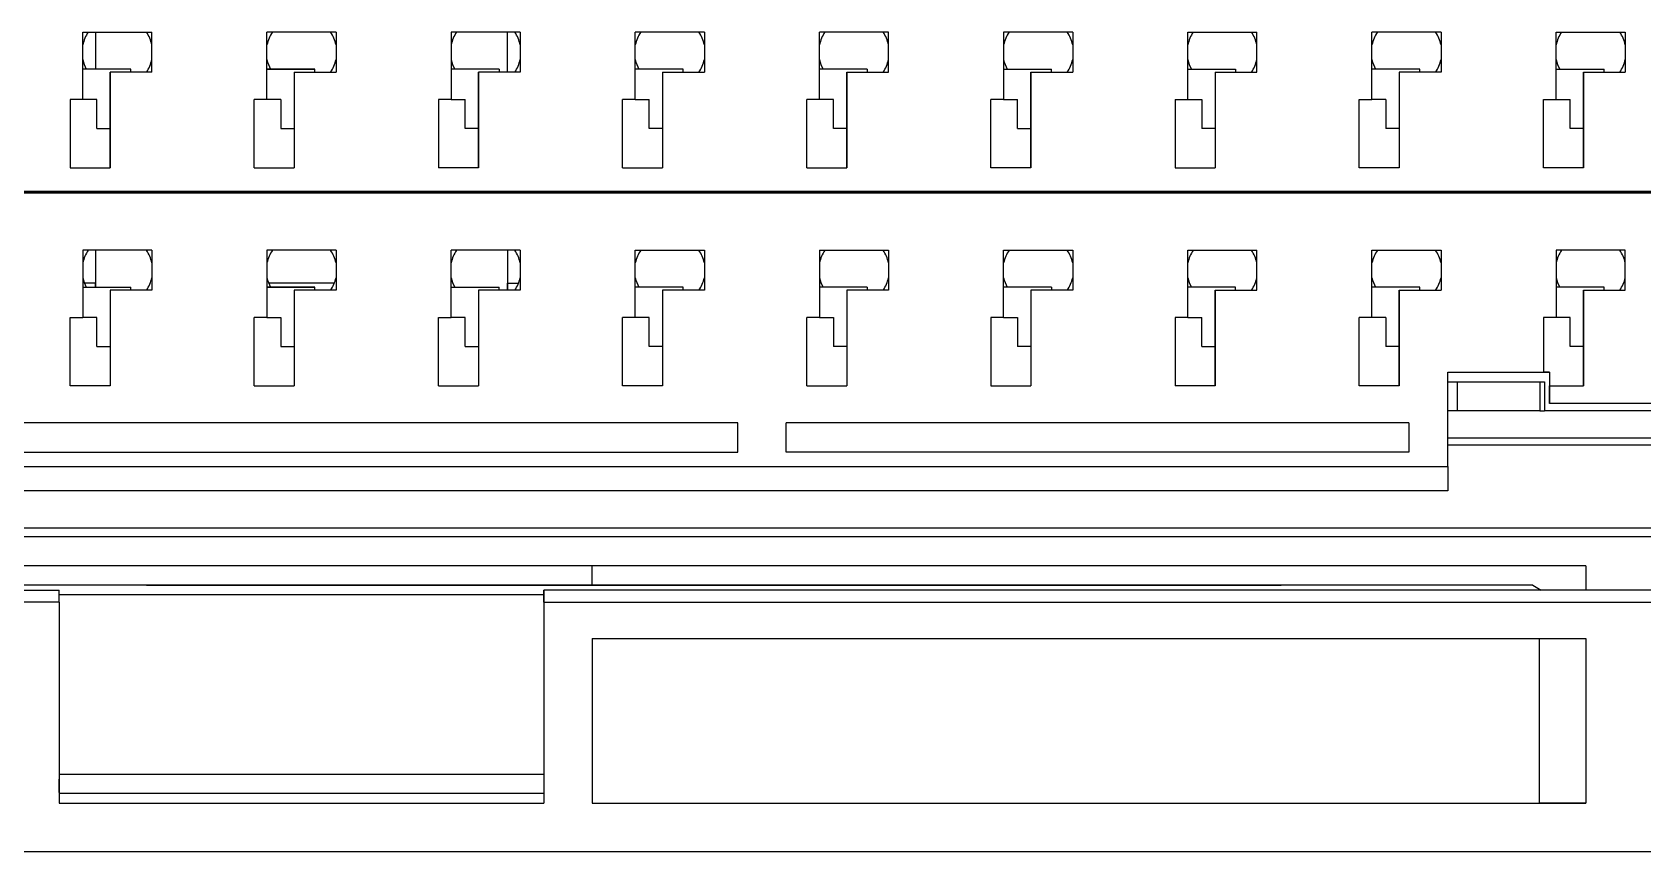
# Model space of a CAD drawing. Header units: inches. Extents: x 47316 to 59086, y 3141 to 11743.
# Drawn here: x 54295.46 to 54331.29, y 9520.51 to 9538.75 of the extents above; entities that cross this region are included whole.
import ezdxf

# ---------------------------------------------------------------- set-up
doc = ezdxf.new("R2010")
doc.units = ezdxf.units.IN
doc.header["$MEASUREMENT"] = 0

msp = doc.modelspace()

# ---------------------------------------------------------------- linework, layer by layer
at = {"linetype": 'ByBlock', "lineweight": -3, "ltscale": 0.035625}
for p, q in [((54296.586, 9538.749), (54298.122, 9538.749)), ((54306.317, 9538.749), (54304.781, 9538.749)), ((54310.415, 9538.749), (54308.878, 9538.749)), ((54314.512, 9538.749), (54312.976, 9538.749)), ((54318.61, 9538.749), (54317.073, 9538.749)), ((54326.805, 9538.749), (54325.268, 9538.749)), ((54329.365, 9538.749), (54330.902, 9538.749)), ((54298.122, 9533.897), (54296.586, 9533.897)), ((54306.317, 9533.897), (54304.781, 9533.897)), ((54308.878, 9533.897), (54310.415, 9533.897)), ((54312.976, 9533.897), (54314.512, 9533.897)), ((54317.073, 9533.897), (54318.61, 9533.897)), ((54325.268, 9533.897), (54326.805, 9533.897)), ((54330.902, 9533.897), (54329.365, 9533.897))]:
    msp.add_line(p, q, dxfattribs=at)
at = {"linetype": 'ByBlock', "lineweight": -3, "ltscale": 0.034688}
for p, q in [((54296.586, 9537.253), (54296.586, 9538.749)), ((54300.683, 9537.253), (54300.683, 9538.749)), ((54304.781, 9538.749), (54304.781, 9537.253)), ((54308.878, 9537.253), (54308.878, 9538.749)), ((54312.976, 9537.253), (54312.976, 9538.749)), ((54317.073, 9538.749), (54317.073, 9537.253)), ((54321.171, 9537.253), (54321.171, 9538.749)), ((54325.268, 9537.253), (54325.268, 9538.749)), ((54329.365, 9537.253), (54329.365, 9538.749)), ((54296.586, 9533.897), (54296.586, 9532.4)), ((54300.683, 9533.897), (54300.683, 9532.4)), ((54304.781, 9532.4), (54304.781, 9533.897)), ((54308.878, 9532.4), (54308.878, 9533.897)), ((54312.976, 9533.897), (54312.976, 9532.4)), ((54317.073, 9532.4), (54317.073, 9533.897)), ((54321.171, 9532.4), (54321.171, 9533.897)), ((54325.268, 9532.4), (54325.268, 9533.897)), ((54329.365, 9533.897), (54329.365, 9532.4))]:
    msp.add_line(p, q, dxfattribs=at)
at = {"linetype": 'ByBlock', "lineweight": -3, "ltscale": 0.019063}
msp.add_line((54296.869, 9538.749), (54296.869, 9537.927), dxfattribs=at)
at = {"linetype": 'ByBlock', "lineweight": -3, "ltscale": 0.020625}
for p, q in [((54298.122, 9537.859), (54298.122, 9538.749)), ((54302.22, 9538.749), (54302.22, 9537.859)), ((54306.034, 9537.859), (54306.034, 9538.749)), ((54306.317, 9538.749), (54306.317, 9537.859)), ((54310.415, 9538.749), (54310.415, 9537.859)), ((54314.512, 9537.859), (54314.512, 9538.749)), ((54318.61, 9538.749), (54318.61, 9537.859)), ((54322.707, 9537.859), (54322.707, 9538.749)), ((54326.805, 9538.749), (54326.805, 9537.859)), ((54330.902, 9538.749), (54330.902, 9537.859)), ((54296.303, 9535.73), (54297.192, 9535.73)), ((54305.387, 9535.73), (54304.498, 9535.73)), ((54308.595, 9535.73), (54309.485, 9535.73)), ((54312.693, 9535.73), (54313.582, 9535.73)), ((54317.68, 9535.73), (54316.79, 9535.73)), ((54325.875, 9535.73), (54324.985, 9535.73)), ((54329.972, 9535.73), (54329.082, 9535.73)), ((54298.122, 9533.897), (54298.122, 9533.007)), ((54302.22, 9533.897), (54302.22, 9533.007)), ((54306.034, 9533.897), (54306.034, 9533.007)), ((54306.317, 9533.897), (54306.317, 9533.007)), ((54310.415, 9533.897), (54310.415, 9533.007)), ((54314.512, 9533.897), (54314.512, 9533.007)), ((54318.61, 9533.897), (54318.61, 9533.007)), ((54322.707, 9533.007), (54322.707, 9533.897)), ((54326.805, 9533.897), (54326.805, 9533.007)), ((54330.902, 9533.007), (54330.902, 9533.897)), ((54297.192, 9530.877), (54296.303, 9530.877)), ((54304.498, 9530.877), (54305.387, 9530.877)), ((54309.485, 9530.877), (54308.595, 9530.877)), ((54312.693, 9530.877), (54313.582, 9530.877)), ((54316.79, 9530.877), (54317.68, 9530.877)), ((54325.875, 9530.877), (54324.985, 9530.877))]:
    msp.add_line(p, q, dxfattribs=at)
at = {"linetype": 'ByBlock', "lineweight": -3, "ltscale": 0.035626}
for p, q in [((54302.22, 9538.749), (54300.683, 9538.749)), ((54321.171, 9538.749), (54322.707, 9538.749)), ((54302.22, 9533.897), (54300.683, 9533.897)), ((54321.171, 9533.897), (54322.707, 9533.897))]:
    msp.add_line(p, q, dxfattribs=at)
at = {"linetype": 'ByBlock', "lineweight": -3, "ltscale": 0.024687}
for p, q in [((54297.651, 9537.927), (54296.586, 9537.927)), ((54301.748, 9537.927), (54300.683, 9537.927)), ((54305.846, 9537.927), (54304.781, 9537.927)), ((54309.943, 9537.927), (54308.878, 9537.927)), ((54314.04, 9537.927), (54312.976, 9537.927)), ((54317.073, 9537.927), (54318.138, 9537.927)), ((54326.333, 9537.927), (54325.268, 9537.927)), ((54329.365, 9537.927), (54330.43, 9537.927)), ((54296.586, 9533.074), (54297.651, 9533.074)), ((54301.748, 9533.074), (54300.683, 9533.074)), ((54304.781, 9533.074), (54305.846, 9533.074)), ((54309.943, 9533.074), (54308.878, 9533.074)), ((54314.04, 9533.074), (54312.976, 9533.074)), ((54318.138, 9533.074), (54317.073, 9533.074)), ((54326.333, 9533.074), (54325.268, 9533.074)), ((54330.43, 9533.074), (54329.365, 9533.074))]:
    msp.add_line(p, q, dxfattribs=at)
at = {"linetype": 'ByBlock', "lineweight": -3, "ltscale": 0.049375}
for p, q in [((54297.192, 9535.73), (54297.192, 9537.859)), ((54301.29, 9537.859), (54301.29, 9535.73)), ((54305.387, 9535.73), (54305.387, 9537.859)), ((54309.485, 9537.859), (54309.485, 9535.73)), ((54313.582, 9535.73), (54313.582, 9537.859)), ((54317.68, 9535.73), (54317.68, 9537.859)), ((54321.777, 9537.859), (54321.777, 9535.73)), ((54325.875, 9537.859), (54325.875, 9535.73)), ((54329.972, 9535.73), (54329.972, 9537.859)), ((54297.192, 9533.007), (54297.192, 9530.877)), ((54301.29, 9533.007), (54301.29, 9530.877)), ((54305.387, 9533.007), (54305.387, 9530.877)), ((54309.485, 9533.007), (54309.485, 9530.877)), ((54313.582, 9533.007), (54313.582, 9530.877)), ((54317.68, 9533.007), (54317.68, 9530.877)), ((54321.777, 9530.877), (54321.777, 9533.007)), ((54325.875, 9530.877), (54325.875, 9533.007)), ((54329.972, 9530.877), (54329.972, 9533.007))]:
    msp.add_line(p, q, dxfattribs=at)
at = {"linetype": 'ByBlock', "lineweight": -3, "ltscale": 0.014063}
for p, q in [((54297.192, 9537.859), (54297.192, 9537.253)), ((54301.29, 9537.859), (54301.29, 9537.253)), ((54305.387, 9537.859), (54305.387, 9537.253)), ((54309.485, 9537.859), (54309.485, 9537.253)), ((54313.582, 9537.859), (54313.582, 9537.253)), ((54317.68, 9537.859), (54317.68, 9537.253)), ((54321.777, 9537.859), (54321.777, 9537.253)), ((54325.875, 9537.859), (54325.875, 9537.253)), ((54329.972, 9537.859), (54329.972, 9537.253)), ((54297.192, 9533.007), (54297.192, 9532.4)), ((54301.29, 9533.007), (54301.29, 9532.4)), ((54305.387, 9533.007), (54305.387, 9532.4)), ((54309.485, 9533.007), (54309.485, 9532.4)), ((54313.582, 9533.007), (54313.582, 9532.4)), ((54317.68, 9533.007), (54317.68, 9532.4)), ((54321.777, 9533.007), (54321.777, 9532.4)), ((54325.875, 9533.007), (54325.875, 9532.4)), ((54329.972, 9533.007), (54329.972, 9532.4))]:
    msp.add_line(p, q, dxfattribs=at)
at = {"linetype": 'ByBlock', "lineweight": -3, "ltscale": 0.021562}
for p, q in [((54298.122, 9537.859), (54297.192, 9537.859)), ((54306.317, 9537.859), (54305.387, 9537.859)), ((54309.485, 9537.859), (54310.415, 9537.859)), ((54313.582, 9537.859), (54314.512, 9537.859)), ((54317.68, 9537.859), (54318.61, 9537.859)), ((54326.805, 9537.859), (54325.875, 9537.859)), ((54329.972, 9537.859), (54330.902, 9537.859)), ((54298.122, 9533.007), (54297.192, 9533.007)), ((54306.317, 9533.007), (54305.387, 9533.007)), ((54310.415, 9533.007), (54309.485, 9533.007)), ((54314.512, 9533.007), (54313.582, 9533.007)), ((54318.61, 9533.007), (54317.68, 9533.007)), ((54325.875, 9533.007), (54326.805, 9533.007)), ((54329.972, 9533.007), (54330.902, 9533.007))]:
    msp.add_line(p, q, dxfattribs=at)
at = {"linetype": 'ByBlock', "lineweight": -3, "ltscale": 0.001563}
for p, q in [((54297.651, 9537.859), (54297.651, 9537.927)), ((54301.748, 9537.859), (54301.748, 9537.927)), ((54305.846, 9537.927), (54305.846, 9537.859)), ((54309.943, 9537.859), (54309.943, 9537.927)), ((54314.04, 9537.927), (54314.04, 9537.859)), ((54318.138, 9537.859), (54318.138, 9537.927)), ((54322.235, 9537.927), (54322.235, 9537.859)), ((54326.333, 9537.859), (54326.333, 9537.927)), ((54330.43, 9537.859), (54330.43, 9537.927)), ((54297.651, 9533.007), (54297.651, 9533.074)), ((54301.748, 9533.007), (54301.748, 9533.074)), ((54305.846, 9533.007), (54305.846, 9533.074)), ((54309.943, 9533.007), (54309.943, 9533.074)), ((54314.04, 9533.074), (54314.04, 9533.007)), ((54318.138, 9533.074), (54318.138, 9533.007)), ((54322.235, 9533.007), (54322.235, 9533.074)), ((54326.333, 9533.007), (54326.333, 9533.074)), ((54330.43, 9533.007), (54330.43, 9533.074))]:
    msp.add_line(p, q, dxfattribs=at)
at = {"linetype": 'ByBlock', "lineweight": -3, "ltscale": 0.024689}
for p, q in [((54300.683, 9537.927), (54301.748, 9537.927)), ((54321.171, 9537.927), (54322.235, 9537.927)), ((54300.683, 9533.074), (54301.748, 9533.074)), ((54322.235, 9533.074), (54321.171, 9533.074))]:
    msp.add_line(p, q, dxfattribs=at)
at = {"linetype": 'ByBlock', "lineweight": -3, "ltscale": 0.021564}
for p, q in [((54301.29, 9537.859), (54302.22, 9537.859)), ((54321.777, 9537.859), (54322.707, 9537.859)), ((54302.22, 9533.007), (54301.29, 9533.007)), ((54321.777, 9533.007), (54322.707, 9533.007))]:
    msp.add_line(p, q, dxfattribs=at)
at = {"linetype": 'ByBlock', "lineweight": -3, "ltscale": 0.006563}
for p, q in [((54296.586, 9537.253), (54296.303, 9537.253)), ((54304.781, 9537.253), (54304.498, 9537.253)), ((54308.878, 9537.253), (54308.595, 9537.253)), ((54312.976, 9537.253), (54312.693, 9537.253)), ((54317.073, 9537.253), (54316.79, 9537.253)), ((54324.985, 9537.253), (54325.268, 9537.253)), ((54329.082, 9537.253), (54329.365, 9537.253)), ((54296.303, 9532.4), (54296.586, 9532.4)), ((54304.498, 9532.4), (54304.781, 9532.4)), ((54308.878, 9532.4), (54308.595, 9532.4)), ((54312.976, 9532.4), (54312.693, 9532.4)), ((54317.073, 9532.4), (54316.79, 9532.4)), ((54325.268, 9532.4), (54324.985, 9532.4)), ((54329.365, 9532.4), (54329.082, 9532.4))]:
    msp.add_line(p, q, dxfattribs=at)
at = {"linetype": 'ByBlock', "lineweight": -3, "ltscale": 0.035313}
for p, q in [((54296.303, 9537.253), (54296.303, 9535.73)), ((54297.192, 9537.253), (54297.192, 9535.73)), ((54300.4, 9535.73), (54300.4, 9537.253)), ((54301.29, 9537.253), (54301.29, 9535.73)), ((54304.498, 9537.253), (54304.498, 9535.73)), ((54305.387, 9537.253), (54305.387, 9535.73)), ((54308.595, 9535.73), (54308.595, 9537.253)), ((54309.485, 9537.253), (54309.485, 9535.73)), ((54312.693, 9535.73), (54312.693, 9537.253)), ((54313.582, 9537.253), (54313.582, 9535.73)), ((54316.79, 9535.73), (54316.79, 9537.253)), ((54317.68, 9537.253), (54317.68, 9535.73)), ((54320.888, 9537.253), (54320.888, 9535.73)), ((54321.777, 9537.253), (54321.777, 9535.73)), ((54324.985, 9535.73), (54324.985, 9537.253)), ((54325.875, 9537.253), (54325.875, 9535.73)), ((54329.082, 9535.73), (54329.082, 9537.253)), ((54329.972, 9537.253), (54329.972, 9535.73)), ((54296.303, 9530.877), (54296.303, 9532.4)), ((54297.192, 9532.4), (54297.192, 9530.877)), ((54300.4, 9530.877), (54300.4, 9532.4)), ((54301.29, 9532.4), (54301.29, 9530.877)), ((54304.498, 9530.877), (54304.498, 9532.4)), ((54305.387, 9532.4), (54305.387, 9530.877)), ((54308.595, 9530.877), (54308.595, 9532.4)), ((54309.485, 9532.4), (54309.485, 9530.877)), ((54312.693, 9530.877), (54312.693, 9532.4)), ((54313.582, 9532.4), (54313.582, 9530.877)), ((54316.79, 9532.4), (54316.79, 9530.877)), ((54317.68, 9532.4), (54317.68, 9530.877)), ((54320.888, 9532.4), (54320.888, 9530.877)), ((54321.777, 9532.4), (54321.777, 9530.877)), ((54324.985, 9530.877), (54324.985, 9532.4)), ((54325.875, 9532.4), (54325.875, 9530.877)), ((54329.972, 9532.4), (54329.972, 9530.877))]:
    msp.add_line(p, q, dxfattribs=at)
at = {"linetype": 'ByBlock', "lineweight": -3, "ltscale": 0.007188}
for p, q in [((54296.896, 9537.253), (54296.586, 9537.253)), ((54300.993, 9537.253), (54300.683, 9537.253)), ((54317.073, 9537.253), (54317.383, 9537.253)), ((54321.171, 9537.253), (54321.481, 9537.253)), ((54296.896, 9532.4), (54296.586, 9532.4)), ((54300.683, 9532.4), (54300.993, 9532.4)), ((54317.073, 9532.4), (54317.383, 9532.4)), ((54321.171, 9532.4), (54321.481, 9532.4)), ((54329.217, 9531.187), (54329.217, 9530.877))]:
    msp.add_line(p, q, dxfattribs=at)
at = {"linetype": 'ByBlock', "lineweight": -3, "ltscale": 0.015}
for p, q in [((54296.896, 9536.606), (54296.896, 9537.253)), ((54300.993, 9537.253), (54300.993, 9536.606)), ((54305.091, 9536.606), (54305.091, 9537.253)), ((54309.188, 9536.606), (54309.188, 9537.253)), ((54313.286, 9536.606), (54313.286, 9537.253)), ((54317.383, 9536.606), (54317.383, 9537.253)), ((54321.481, 9537.253), (54321.481, 9536.606)), ((54325.578, 9537.253), (54325.578, 9536.606)), ((54329.675, 9536.606), (54329.675, 9537.253)), ((54296.896, 9531.754), (54296.896, 9532.4)), ((54300.993, 9532.4), (54300.993, 9531.754)), ((54305.091, 9531.754), (54305.091, 9532.4)), ((54309.188, 9531.754), (54309.188, 9532.4)), ((54313.286, 9532.4), (54313.286, 9531.754)), ((54317.383, 9532.4), (54317.383, 9531.754)), ((54321.481, 9531.754), (54321.481, 9532.4)), ((54325.578, 9532.4), (54325.578, 9531.754)), ((54329.675, 9531.754), (54329.675, 9532.4)), ((54327.168, 9530.325), (54327.168, 9530.972)), ((54329.002, 9530.972), (54329.002, 9530.325)), ((54329.109, 9530.972), (54329.109, 9530.325)), ((54311.156, 9529.408), (54311.156, 9530.055)), ((54312.234, 9529.408), (54312.234, 9530.055)), ((54326.09, 9530.055), (54326.09, 9529.408))]:
    msp.add_line(p, q, dxfattribs=at)
at = {"linetype": 'ByBlock', "lineweight": -3, "ltscale": 0.006561}
for p, q in [((54300.683, 9537.253), (54300.4, 9537.253)), ((54320.888, 9537.253), (54321.171, 9537.253)), ((54300.683, 9532.4), (54300.4, 9532.4)), ((54321.171, 9532.4), (54320.888, 9532.4))]:
    msp.add_line(p, q, dxfattribs=at)
at = {"linetype": 'ByBlock', "lineweight": -3, "ltscale": 0.007187}
for p, q in [((54304.781, 9537.253), (54305.091, 9537.253)), ((54308.878, 9537.253), (54309.188, 9537.253)), ((54313.286, 9537.253), (54312.976, 9537.253)), ((54325.578, 9537.253), (54325.268, 9537.253)), ((54329.365, 9537.253), (54329.675, 9537.253)), ((54305.091, 9532.4), (54304.781, 9532.4)), ((54309.188, 9532.4), (54308.878, 9532.4)), ((54312.976, 9532.4), (54313.286, 9532.4)), ((54325.578, 9532.4), (54325.268, 9532.4)), ((54329.675, 9532.4), (54329.365, 9532.4))]:
    msp.add_line(p, q, dxfattribs=at)
at = {"linetype": 'ByBlock', "lineweight": -3, "ltscale": 0.006874}
for p, q in [((54296.896, 9536.606), (54297.192, 9536.606)), ((54300.993, 9536.606), (54301.29, 9536.606)), ((54317.383, 9536.606), (54317.68, 9536.606)), ((54321.777, 9536.606), (54321.481, 9536.606)), ((54296.896, 9531.754), (54297.192, 9531.754)), ((54300.993, 9531.754), (54301.29, 9531.754)), ((54317.68, 9531.754), (54317.383, 9531.754)), ((54321.481, 9531.754), (54321.777, 9531.754))]:
    msp.add_line(p, q, dxfattribs=at)
at = {"linetype": 'ByBlock', "lineweight": -3, "ltscale": 0.006876}
for p, q in [((54305.387, 9536.606), (54305.091, 9536.606)), ((54309.485, 9536.606), (54309.188, 9536.606)), ((54313.582, 9536.606), (54313.286, 9536.606)), ((54325.875, 9536.606), (54325.578, 9536.606)), ((54329.972, 9536.606), (54329.675, 9536.606)), ((54305.091, 9531.754), (54305.387, 9531.754)), ((54309.485, 9531.754), (54309.188, 9531.754)), ((54313.582, 9531.754), (54313.286, 9531.754)), ((54325.875, 9531.754), (54325.578, 9531.754)), ((54329.972, 9531.754), (54329.675, 9531.754))]:
    msp.add_line(p, q, dxfattribs=at)
at = {"linetype": 'ByBlock', "lineweight": -3, "ltscale": 0.020624}
for p, q in [((54300.4, 9535.73), (54301.29, 9535.73)), ((54320.888, 9535.73), (54321.777, 9535.73)), ((54300.4, 9530.877), (54301.29, 9530.877)), ((54321.777, 9530.877), (54320.888, 9530.877))]:
    msp.add_line(p, q, dxfattribs=at)
at = {"linetype": 'ByBlock', "lineweight": -3}
for p, q in [((54271.044, 9535.177), (54331.859, 9535.177)), ((54331.805, 9535.204), (54271.098, 9535.204)), ((54280.965, 9529.085), (54326.953, 9529.085)), ((54326.953, 9528.546), (54280.965, 9528.546)), ((54340.647, 9527.714), (54262.257, 9527.714)), ((54340.647, 9527.521), (54262.257, 9527.521)), ((54330.026, 9526.874), (54272.877, 9526.874)), ((54328.844, 9526.443), (54274.495, 9526.443)), ((54262.257, 9526.335), (54296.06, 9526.335)), ((54296.06, 9526.066), (54262.257, 9526.066)), ((54340.647, 9526.335), (54306.843, 9526.335)), ((54306.843, 9526.066), (54340.647, 9526.066)), ((54307.921, 9525.257), (54330.026, 9525.257)), ((54307.921, 9521.591), (54330.026, 9521.591)), ((54333.8, 9520.513), (54269.104, 9520.513))]:
    msp.add_line(p, q, dxfattribs=at)
at = {"linetype": 'ByBlock', "lineweight": -3, "ltscale": 0.191249}
msp.add_line((54299.888, 9535.177), (54291.639, 9535.177), dxfattribs=at)
at = {"linetype": 'ByBlock', "lineweight": -3, "ltscale": 0.000625}
for p, q in [((54299.888, 9535.177), (54299.888, 9535.204)), ((54301.721, 9535.204), (54301.721, 9535.177)), ((54322.424, 9535.204), (54322.424, 9535.177)), ((54324.257, 9535.177), (54324.257, 9535.204))]:
    msp.add_line(p, q, dxfattribs=at)
at = {"linetype": 'ByBlock', "lineweight": -3, "ltscale": 0.0425}
for p, q in [((54301.721, 9535.177), (54299.888, 9535.177)), ((54324.257, 9535.177), (54322.424, 9535.177)), ((54329.002, 9530.325), (54327.168, 9530.325))]:
    msp.add_line(p, q, dxfattribs=at)
at = {"linetype": 'ByBlock', "lineweight": -3, "ltscale": 0.221249}
msp.add_line((54311.264, 9535.177), (54301.721, 9535.177), dxfattribs=at)
at = {"linetype": 'ByBlock', "lineweight": -3, "ltscale": 0.020001}
msp.add_line((54312.127, 9535.177), (54311.264, 9535.177), dxfattribs=at)
at = {"linetype": 'ByBlock', "lineweight": -3, "ltscale": 0.23875}
msp.add_line((54322.424, 9535.177), (54312.127, 9535.177), dxfattribs=at)
at = {"linetype": 'ByBlock', "lineweight": -3, "ltscale": 0.17625}
msp.add_line((54331.859, 9535.177), (54324.257, 9535.177), dxfattribs=at)
at = {"linetype": 'ByBlock', "lineweight": -3, "ltscale": 0.017004}
for p, q in [((54296.869, 9533.897), (54296.869, 9533.163)), ((54306.034, 9533.897), (54306.034, 9533.163))]:
    msp.add_line(p, q, dxfattribs=at)
at = {"linetype": 'ByBlock', "lineweight": -3, "ltscale": 0.005699}
msp.add_line((54296.869, 9533.163), (54296.623, 9533.163), dxfattribs=at)
at = {"linetype": 'ByBlock', "lineweight": -3, "ltscale": 0.002058}
msp.add_line((54296.869, 9533.074), (54296.869, 9533.163), dxfattribs=at)
at = {"linetype": 'ByBlock', "lineweight": -3, "ltscale": 0.002101}
msp.add_line((54296.869, 9533.163), (54296.869, 9533.073), dxfattribs=at)
at = {"linetype": 'ByBlock', "lineweight": -3, "ltscale": 0.0339}
msp.add_line((54302.183, 9533.163), (54300.721, 9533.163), dxfattribs=at)
at = {"linetype": 'ByBlock', "lineweight": -3, "ltscale": 0.003687}
msp.add_line((54306.034, 9533.163), (54306.034, 9533.004), dxfattribs=at)
at = {"linetype": 'ByBlock', "lineweight": -3, "ltscale": 0.00362}
msp.add_line((54306.034, 9533.007), (54306.034, 9533.163), dxfattribs=at)
at = {"linetype": 'ByBlock', "lineweight": -3, "ltscale": 0.005701}
msp.add_line((54306.034, 9533.163), (54306.28, 9533.163), dxfattribs=at)
at = {"linetype": 'ByBlock', "lineweight": -3, "ltscale": 0.028125}
msp.add_line((54329.082, 9532.4), (54329.082, 9531.187), dxfattribs=at)
at = {"linetype": 'ByBlock', "lineweight": -3, "ltscale": 0.049374}
msp.add_line((54326.953, 9531.187), (54329.082, 9531.187), dxfattribs=at)
at = {"linetype": 'ByBlock', "lineweight": -3, "ltscale": 0.04875}
msp.add_line((54326.953, 9529.085), (54326.953, 9531.187), dxfattribs=at)
at = {"linetype": 'ByBlock', "lineweight": -3, "ltscale": 0.034375}
msp.add_line((54327.735, 9531.187), (54329.217, 9531.187), dxfattribs=at)
at = {"linetype": 'ByBlock', "lineweight": -3, "ltscale": 0.003125}
msp.add_line((54329.217, 9531.187), (54329.082, 9531.187), dxfattribs=at)
at = {"linetype": 'ByBlock', "lineweight": -3, "ltscale": 0.01625}
msp.add_line((54329.217, 9531.187), (54329.217, 9530.487), dxfattribs=at)
at = {"linetype": 'ByBlock', "lineweight": -3, "ltscale": 0.05}
msp.add_line((54326.953, 9530.972), (54329.109, 9530.972), dxfattribs=at)
at = {"linetype": 'ByBlock', "lineweight": -3, "ltscale": 0.009062}
msp.add_line((54329.217, 9530.487), (54329.217, 9530.877), dxfattribs=at)
at = {"linetype": 'ByBlock', "lineweight": -3, "ltscale": 0.0175}
msp.add_line((54329.217, 9530.877), (54329.972, 9530.877), dxfattribs=at)
at = {"linetype": 'ByBlock', "lineweight": -3, "ltscale": 0.072501}
msp.add_line((54332.344, 9530.487), (54329.217, 9530.487), dxfattribs=at)
at = {"linetype": 'ByBlock', "lineweight": -3, "ltscale": 0.45}
for p, q in [((54311.156, 9530.055), (54291.747, 9530.055)), ((54291.747, 9529.408), (54311.156, 9529.408))]:
    msp.add_line(p, q, dxfattribs=at)
at = {"linetype": 'ByBlock', "lineweight": -3, "ltscale": 0.321249}
for p, q in [((54326.09, 9530.055), (54312.234, 9530.055)), ((54326.09, 9529.408), (54312.234, 9529.408))]:
    msp.add_line(p, q, dxfattribs=at)
at = {"linetype": 'ByBlock', "lineweight": -3, "ltscale": 0.004999}
msp.add_line((54327.168, 9530.325), (54326.953, 9530.325), dxfattribs=at)
at = {"linetype": 'ByBlock', "lineweight": -3, "ltscale": 0.002501}
msp.add_line((54329.002, 9530.325), (54329.109, 9530.325), dxfattribs=at)
at = {"linetype": 'ByBlock', "lineweight": -3, "ltscale": 0.06375}
msp.add_line((54331.859, 9530.325), (54329.109, 9530.325), dxfattribs=at)
at = {"linetype": 'ByBlock', "lineweight": -3, "ltscale": 0.11375}
for p, q in [((54326.953, 9529.727), (54331.859, 9529.727)), ((54326.953, 9529.57), (54331.859, 9529.57))]:
    msp.add_line(p, q, dxfattribs=at)
at = {"linetype": 'ByBlock', "lineweight": -3, "ltscale": 0.0125}
for p, q in [((54326.953, 9529.085), (54326.953, 9528.546)), ((54330.026, 9526.874), (54330.026, 9526.335)), ((54322.846, 9526.443), (54322.307, 9526.443))]:
    msp.add_line(p, q, dxfattribs=at)
at = {"linetype": 'ByBlock', "lineweight": -3, "ltscale": 0.01}
msp.add_line((54307.921, 9526.443), (54307.921, 9526.874), dxfattribs=at)
at = {"linetype": 'ByBlock', "lineweight": -3, "ltscale": 0.3}
msp.add_line((54307.921, 9526.443), (54294.982, 9526.443), dxfattribs=at)
at = {"linetype": 'ByBlock', "lineweight": -3, "ltscale": 0.080789}
msp.add_line((54298.001, 9526.443), (54301.486, 9526.443), dxfattribs=at)
at = {"linetype": 'ByBlock', "lineweight": -3, "ltscale": 0.104999}
msp.add_line((54299.187, 9526.443), (54303.716, 9526.443), dxfattribs=at)
at = {"linetype": 'ByBlock', "lineweight": -3, "ltscale": 0.484735}
msp.add_line((54301.418, 9526.443), (54322.325, 9526.443), dxfattribs=at)
at = {"linetype": 'ByBlock', "lineweight": -3, "ltscale": 0.323174}
msp.add_line((54315.424, 9526.443), (54301.486, 9526.443), dxfattribs=at)
at = {"linetype": 'ByBlock', "lineweight": -3, "ltscale": 0.323157}
msp.add_line((54315.424, 9526.443), (54301.486, 9526.443), dxfattribs=at)
at = {"linetype": 'ByBlock', "lineweight": -3, "ltscale": 0.144649}
msp.add_line((54314.16, 9526.443), (54307.921, 9526.443), dxfattribs=at)
at = {"linetype": 'ByBlock', "lineweight": -3, "ltscale": 0.210422}
msp.add_line((54314.16, 9526.443), (54323.236, 9526.443), dxfattribs=at)
at = {"linetype": 'ByBlock', "lineweight": -3, "ltscale": 0.052257}
msp.add_line((54323.248, 9526.443), (54320.994, 9526.443), dxfattribs=at)
at = {"linetype": 'ByBlock', "lineweight": -3, "ltscale": 0.096407}
msp.add_line((54327.004, 9526.443), (54322.846, 9526.443), dxfattribs=at)
at = {"linetype": 'ByBlock', "lineweight": -3, "ltscale": 0.000296}
msp.add_line((54323.236, 9526.443), (54323.248, 9526.443), dxfattribs=at)
at = {"linetype": 'ByBlock', "lineweight": -3, "ltscale": 0.000905}
msp.add_line((54327.043, 9526.443), (54327.004, 9526.443), dxfattribs=at)
at = {"linetype": 'ByBlock', "lineweight": -3, "ltscale": 0.005002}
msp.add_line((54328.844, 9526.443), (54329.03, 9526.335), dxfattribs=at)
at = {"linetype": 'ByBlock', "lineweight": -3, "ltscale": 0.00625}
for p, q in [((54296.06, 9526.066), (54296.06, 9526.335)), ((54306.843, 9526.066), (54306.843, 9526.335))]:
    msp.add_line(p, q, dxfattribs=at)
at = {"linetype": 'ByBlock', "lineweight": -3, "ltscale": 0.125}
for p, q in [((54301.452, 9526.227), (54296.06, 9526.227)), ((54296.06, 9522.238), (54301.452, 9522.238)), ((54306.843, 9521.806), (54296.06, 9521.806))]:
    msp.add_line(p, q, dxfattribs=at)
at = {"linetype": 'ByBlock', "lineweight": -3, "ltscale": 0.10375}
for p, q in [((54296.06, 9526.066), (54296.06, 9521.591)), ((54306.843, 9526.066), (54306.843, 9521.591))]:
    msp.add_line(p, q, dxfattribs=at)
at = {"linetype": 'ByBlock', "lineweight": -3, "ltscale": 0.125005}
for p, q in [((54306.843, 9526.227), (54301.452, 9526.227)), ((54301.452, 9522.238), (54306.843, 9522.238))]:
    msp.add_line(p, q, dxfattribs=at)
at = {"linetype": 'ByBlock', "lineweight": -3, "ltscale": 0.0975}
msp.add_line((54306.843, 9526.335), (54306.843, 9522.13), dxfattribs=at)
at = {"linetype": 'ByBlock', "lineweight": -3, "ltscale": 0.246249}
msp.add_line((54340.647, 9526.335), (54330.026, 9526.335), dxfattribs=at)
at = {"linetype": 'ByBlock', "lineweight": -3, "ltscale": 0.085}
for p, q in [((54307.921, 9525.257), (54307.921, 9521.591)), ((54328.991, 9525.257), (54328.991, 9521.591)), ((54330.026, 9525.257), (54330.026, 9521.591))]:
    msp.add_line(p, q, dxfattribs=at)
at = {"linetype": 'ByBlock', "lineweight": -3, "ltscale": 0.00686}
msp.add_line((54296.06, 9521.834), (54296.06, 9522.13), dxfattribs=at)
at = {"linetype": 'ByBlock', "lineweight": -3, "ltscale": 0.006576}
msp.add_line((54306.843, 9522.13), (54306.843, 9521.846), dxfattribs=at)
at = {"linetype": 'ByBlock', "lineweight": -3, "ltscale": 0.033208}
msp.add_line((54297.493, 9521.806), (54296.06, 9521.806), dxfattribs=at)
at = {"linetype": 'ByBlock', "lineweight": -3, "ltscale": 0.00679}
msp.add_line((54297.786, 9521.806), (54297.493, 9521.806), dxfattribs=at)
at = {"linetype": 'ByBlock', "lineweight": -3, "ltscale": 0.25}
msp.add_line((54296.06, 9521.591), (54306.843, 9521.591), dxfattribs=at)
at = {"linetype": 'ByBlock', "lineweight": -3, "ltscale": 0.000544}
msp.add_line((54306.843, 9521.614), (54306.843, 9521.591), dxfattribs=at)
at = {"linetype": 'ByBlock', "lineweight": -3, "ltscale": 0.488495}
msp.add_line((54307.921, 9521.591), (54328.991, 9521.591), dxfattribs=at)
at = {"linetype": 'ByBlock', "lineweight": -3, "ltscale": 0.024005}
msp.add_line((54330.026, 9521.591), (54328.991, 9521.591), dxfattribs=at)
at = {"linetype": 'ByBlock', "lineweight": -3}
for centre, start, end in [((54297.354, 9538.304), 145.5375, 167.8017), ((54297.354, 9538.304), 12.1878, 34.4625), ((54301.452, 9538.304), 145.5375, 167.8017), ((54301.452, 9538.304), 12.1878, 34.4625), ((54305.549, 9538.304), 145.5375, 167.8017), ((54305.549, 9538.304), 12.1878, 34.4625), ((54309.647, 9538.304), 145.5375, 167.8017), ((54309.647, 9538.304), 12.1878, 34.4625), ((54313.744, 9538.304), 145.5375, 167.8017), ((54313.744, 9538.304), 12.1878, 34.4625), ((54317.841, 9538.304), 145.5375, 167.8017), ((54317.841, 9538.304), 12.1878, 34.4625), ((54321.939, 9538.304), 145.5375, 167.8017), ((54321.939, 9538.304), 12.1878, 34.4625), ((54326.036, 9538.304), 145.5375, 167.8017), ((54326.036, 9538.304), 12.1878, 34.4625), ((54330.134, 9538.304), 145.5375, 167.8017), ((54330.134, 9538.304), 12.1878, 34.4625), ((54297.354, 9538.304), 192.1983, 208.6957), ((54297.354, 9538.304), 325.5346, 347.8122), ((54301.452, 9538.304), 192.1983, 208.6957), ((54301.452, 9538.304), 325.5346, 347.8122), ((54305.549, 9538.304), 192.1983, 208.6957), ((54305.549, 9538.304), 325.5346, 347.8122), ((54309.647, 9538.304), 192.1983, 208.6957), ((54309.647, 9538.304), 325.5346, 347.8122), ((54313.744, 9538.304), 192.1983, 208.6957), ((54313.744, 9538.304), 325.5346, 347.8122), ((54317.841, 9538.304), 192.1983, 208.6957), ((54317.841, 9538.304), 325.5346, 347.8122), ((54321.939, 9538.304), 192.1983, 208.6957), ((54321.939, 9538.304), 325.5346, 347.8122), ((54326.036, 9538.304), 192.1983, 208.6957), ((54326.036, 9538.304), 325.5346, 347.8122), ((54330.134, 9538.304), 192.1983, 208.6957), ((54330.134, 9538.304), 325.5346, 347.8122), ((54297.354, 9533.452), 145.5375, 167.8017), ((54297.354, 9533.452), 12.1878, 34.4625), ((54301.452, 9533.452), 145.5375, 167.8017), ((54301.452, 9533.452), 12.1878, 34.4625), ((54305.549, 9533.452), 145.5375, 167.8017), ((54305.549, 9533.452), 12.1878, 34.4625), ((54309.647, 9533.452), 145.5375, 167.8017), ((54309.647, 9533.452), 12.1878, 34.4625), ((54313.744, 9533.452), 145.5375, 167.8017), ((54313.744, 9533.452), 12.1878, 34.4625), ((54317.841, 9533.452), 145.5375, 167.8017), ((54317.841, 9533.452), 12.1878, 34.4625), ((54321.939, 9533.452), 145.5375, 167.8017), ((54321.939, 9533.452), 12.1878, 34.4625), ((54326.036, 9533.452), 145.5375, 167.8017), ((54326.036, 9533.452), 12.1878, 34.4625), ((54330.134, 9533.452), 145.5375, 167.8017), ((54330.134, 9533.452), 12.1878, 34.4625), ((54297.354, 9533.452), 192.1983, 208.6957), ((54297.354, 9533.452), 325.5346, 347.8122), ((54301.452, 9533.452), 192.1983, 208.6957), ((54301.452, 9533.452), 325.5346, 347.8122), ((54305.549, 9533.452), 192.1983, 208.6957), ((54305.549, 9533.452), 325.5346, 347.8122), ((54309.647, 9533.452), 192.1983, 208.6957), ((54309.647, 9533.452), 325.5346, 347.8122), ((54313.744, 9533.452), 192.1983, 208.6957), ((54313.744, 9533.452), 325.5346, 347.8122), ((54317.841, 9533.452), 192.1983, 208.6957), ((54317.841, 9533.452), 325.5346, 347.8122), ((54321.939, 9533.452), 192.1983, 208.6957), ((54321.939, 9533.452), 325.5346, 347.8122), ((54326.036, 9533.452), 192.1983, 208.6957), ((54326.036, 9533.452), 325.5346, 347.8122), ((54330.134, 9533.452), 192.1983, 208.6957), ((54330.134, 9533.452), 325.5346, 347.8122)]:
    msp.add_arc(centre, 0.786, start, end, dxfattribs=at)

doc.saveas('drawing.dxf')
